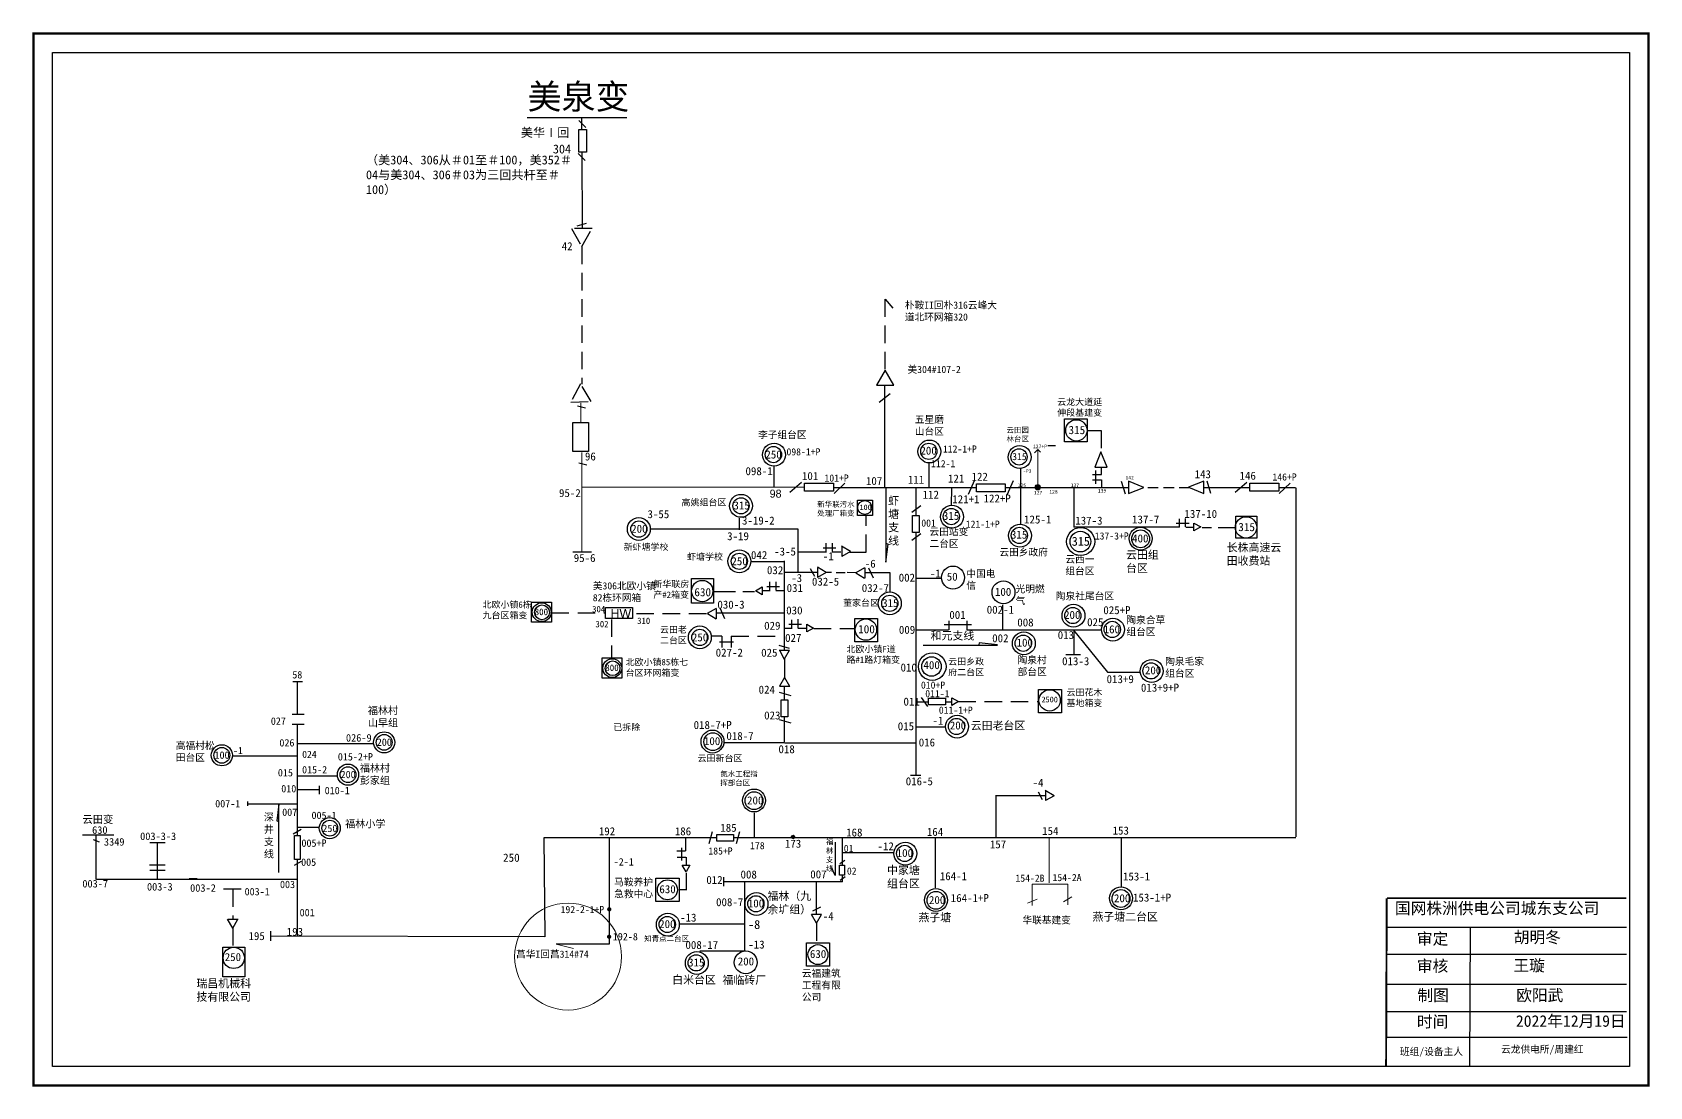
# Model space of a CAD drawing. Extents: x -479 to -24, y -22 to 274.
import ezdxf

# ---------------------------------------------------------------- set-up
doc = ezdxf.new("R2010")
doc.units = 0
doc.header["$LTSCALE"] = 0.774411
doc.linetypes.add('ACAD_ISO02W100', pattern=[15, 12, -3])
doc.linetypes.add('DASHED2', pattern=[9.525, 6.35, -3.175])
doc.layers.get('0').update_dxf_attribs({"linetype": 'CONTINUOUS'})
doc.layers.add('0-RefEdit0', color=7, linetype='CONTINUOUS')
doc.styles.add('KaiTi_txtstyle_1.00_0_0', font='simkai.ttf', dxfattribs={"height": 1})
doc.styles.add('KaiTi_txtstyle_2.00_0_0', font='simkai.ttf', dxfattribs={"height": 2})
doc.styles.add('KaiTi_txtstyle_2.07_0_0', font='simkai.ttf', dxfattribs={"height": 2.073375})
doc.styles.add('KaiTi_txtstyle_2.13_0_0', font='simkai.ttf', dxfattribs={"height": 2.125})
doc.styles.add('KaiTi_txtstyle_2.25_0_0', font='simkai.ttf', dxfattribs={"height": 2.249612})
doc.styles.add('KaiTi_txtstyle_200.00_0_0200', font='simkai.ttf', dxfattribs={"height": 200})
doc.styles.add('KaiTi_txtstyle_3.24_0_0', font='simkai.ttf', dxfattribs={"height": 3.24})
doc.styles.add('SimSun_txtstyle_2.00_0_0', font='', dxfattribs={"height": 2})
doc.styles.add('SimSun_txtstyle_2.07_0_0', font='', dxfattribs={"height": 2.073375})
doc.styles.add('SimSun_txtstyle_2.13_0_0', font='', dxfattribs={"height": 2.125})
doc.styles.add('SimSun_txtstyle_2.25_0_0', font='', dxfattribs={"height": 2.249612})
doc.styles.add('SimSun_txtstyle_2.50_0_0', font='', dxfattribs={"height": 2.5})
doc.styles.add('SimSun_txtstyle_200.00_0_0200', font='', dxfattribs={"height": 200})
doc.styles.get("Standard").update_dxf_attribs({"font": '', "height": 2.5})
doc.styles.add('仿宋_txtstyle_2.00_0_0', font='simfang.ttf', dxfattribs={"height": 2})
doc.styles.add('字体', font='simkai.ttf', dxfattribs={"height": 2.5})
doc.styles.add('宋体_txtstyle_200.00_0_0200', font='SIMSUN.TTC', dxfattribs={"height": 200})
doc.styles.add('宋体_txtstyle_3.24_0_0', font='', dxfattribs={"height": 3.24})
doc.styles.get('SimSun_txtstyle_2.00_0_0').set_extended_font_data('SimSun')
doc.styles.get('SimSun_txtstyle_2.07_0_0').set_extended_font_data('SimSun')
doc.styles.get('SimSun_txtstyle_2.13_0_0').set_extended_font_data('SimSun')
doc.styles.get('SimSun_txtstyle_2.25_0_0').set_extended_font_data('SimSun')
doc.styles.get('SimSun_txtstyle_2.50_0_0').set_extended_font_data('SimSun')
doc.styles.get('SimSun_txtstyle_200.00_0_0200').set_extended_font_data('SimSun')
doc.styles.get('Standard').set_extended_font_data('SimSun')
doc.styles.get('宋体_txtstyle_3.24_0_0').set_extended_font_data('宋体')

# ---------------------------------------------------------------- blocks, each defined once
blk = doc.blocks.new('A$C5A5E76D9')
at = {"linetype": 'Continuous'}
for centre, radius in [((3.22, 3.22), 3.22), ((3.04, 3.26), 2.28)]:
    blk.add_circle(centre, radius, dxfattribs=at)

msp = doc.modelspace()

# ---------------------------------------------------------------- hatches: boundary and pattern name
at = {"linetype": 'Continuous', "lineweight": 0, "ltscale": 0.149632}
msp.add_hatch(color=256, dxfattribs=at).paths.add_polyline_path([(-197.09, 146.34, -1), (-195.57, 146.34, -1)])
at = {"linetype": 'Continuous', "lineweight": 0, "ltscale": 0.32523}
msp.add_hatch(color=0, dxfattribs=at).paths.add_polyline_path([(-265.63, 48.02, -1), (-264.67, 48.02, -1)])
at = {"linetype": 'Continuous'}
h = msp.add_hatch(color=0, dxfattribs=at)
edge = h.paths.add_edge_path()
edge.add_arc((-316.81, 27.73), 0.606, 0, 360)
h = msp.add_hatch(color=0, dxfattribs=at)
edge = h.paths.add_edge_path()
edge.add_arc((-316.85, 20.01), 0.606, 0, 360)

# ---------------------------------------------------------------- linework, layer by layer
for p, q in [((-311.9, 250.2), (-339.88, 250.2)), ((-323.38, 247.4), (-325.36, 249.38)), ((-323.6, 238.17), (-325.58, 240.15)), ((-325.78, 169.2), (-323.52, 168.63)), ((-237.84, 172.58), (-240.92, 170.15)), ((-325.4, 153.21), (-323.15, 152.64)), ((-213.51, 146.19), (-253.66, 146.19)), ((-250.61, 147.5), (-253.62, 144.62)), ((-170.85, 146.19), (-205.29, 146.19)), ((-123.78, 146.17), (-123.78, 48.11)), ((-230.56, 65.56), (-230.55, 133.55)), ((-327.03, 128.21), (-321.81, 128.21)), ((-255.75, 128.13), (-263.65, 128.13)), ((-249.03, 128.31), (-251.47, 129.75)), ((-251.45, 129.69), (-251.45, 126.91)), ((-249.03, 128.31), (-251.43, 126.91)), ((-267.51, 100.48), (-267.52, 125.7)), ((-255.83, 122.41), (-258.27, 123.86)), ((-245.02, 123.67), (-247.5, 122.31)), ((-244.97, 123.73), (-245, 120.77)), ((-243.9, 123.72), (-242.65, 120.87)), ((-255.83, 122.41), (-258.23, 121.01)), ((-254.28, 122.4), (-255.83, 122.41)), ((-253.01, 122.4), (-250.5, 122.4)), ((-247.5, 122.33), (-249.95, 122.36)), ((-247.44, 122.27), (-245.01, 120.81)), ((-244.96, 122.4), (-237.88, 122.4)), ((-271.58, 117.26), (-273.7, 117.26)), ((-286.77, 112.24), (-289.26, 110.88)), ((-289.2, 110.84), (-286.77, 109.38)), ((-286.73, 112.3), (-286.76, 109.34)), ((-285.65, 112.29), (-284.41, 109.44)), ((-265.41, 106.67), (-267.53, 106.67)), ((-269.1, 101.98), (-266.19, 101.15)), ((-269.04, 100.55), (-266.09, 100.55)), ((-268.99, 100.51), (-267.6, 98.03)), ((-267.56, 98.09), (-266.12, 100.54)), ((-404.42, 61.4), (-398.47, 61.4)), ((-398.33, 62.38), (-398.33, 60.09)), ((-208.04, 59.69), (-194.09, 59.69)), ((-196.24, 60.78), (-195.08, 58.56)), ((-191.77, 59.66), (-194.21, 61.1)), ((-194.19, 61.04), (-194.19, 58.26)), ((-191.77, 59.66), (-194.17, 58.26)), ((-418.54, 58), (-418.54, 56.76)), ((-404.44, 57.31), (-418.47, 57.31)), ((-409.69, 57.29), (-410.23, 52.56)), ((-409.69, 38.07), (-409.69, 57.29)), ((-410.23, 52.56), (-409.69, 52.43)), ((-405.65, 48.98), (-403.41, 50.23)), ((-404.31, 50.79), (-398.49, 50.79)), ((-464.91, 48.66), (-456.13, 48.66)), ((-461.87, 47.37), (-460.26, 46.66)), ((-461.05, 36.13), (-461.07, 48.71)), ((-446.02, 46.5), (-441.63, 46.5)), ((-443.8, 36.12), (-443.82, 46.5)), ((-172.88, 47.97), (-172.88, 33.99)), ((-405.29, 40.15), (-403.32, 41.23)), ((-404.5, 20.24), (-404.43, 41.58)), ((-446.04, 40.24), (-441.65, 40.24)), ((-446.01, 38.74), (-441.62, 38.74)), ((-460.94, 36.21), (-404.46, 36.21)), ((-432.71, 36.27), (-434.95, 36.27)), ((-420.32, 33.37), (-422.62, 33.37)), ((-422.68, 22.47), (-424.13, 24.91)), ((-422.68, 22.47), (-421.24, 24.91)), ((-412.07, 21.54), (-412.07, 18.91))]:
    msp.add_line(p, q, dxfattribs=at)
at = {"linetype": 'ACAD_ISO02W100'}
for p, q in [((-324.52, 246.9), (-324.53, 250.29)), ((-325.41, 240.5), (-325.41, 246.9)), ((-325.41, 246.9), (-323.2, 246.9)), ((-323.2, 246.9), (-323.2, 240.5)), ((-323.2, 240.5), (-325.41, 240.5))]:
    msp.add_line(p, q, dxfattribs=at)
at = {"color": 0, "linetype": 'Continuous'}
for p, q in [((-324.48, 240.48), (-324.47, 219.15)), ((-325.8, 219.83), (-323.17, 220.55)), ((-239.35, 146.2), (-239.35, 175.07)), ((-270.46, 146.29), (-270.46, 152.23)), ((-262.8, 147.63), (-266.08, 144.88)), ((-280.15, 134.4), (-280.15, 137.69)), ((-263.72, 134.54), (-305.26, 134.54)), ((-260.29, 123.54), (-259.14, 121.31)), ((-258.25, 123.8), (-258.25, 121.01)), ((-267.51, 122.46), (-258.28, 122.46)), ((-405.81, 91.79), (-403.09, 91.79)), ((-404.42, 82.63), (-404.42, 91.74)), ((-267.56, 92.87), (-268.98, 90.42)), ((-267.56, 94.42), (-267.56, 92.87)), ((-267.56, 92.87), (-266.14, 90.48)), ((-269.04, 88.73), (-265.76, 87.83)), ((-268.92, 90.42), (-266.07, 90.42)), ((-267.54, 86.63), (-267.54, 90.36)), ((-230.36, 86.05), (-227.1, 86.04)), ((-404.42, 48.58), (-404.42, 79.76)), ((-269.04, 81.03), (-265.76, 80.12)), ((-267.54, 74.6), (-267.54, 81.81)), ((-230.5, 74.43), (-267.53, 74.43)), ((-232.15, 65.42), (-229.17, 65.42)), ((-208.04, 47.88), (-208.04, 59.8)), ((-335.18, 47.85), (-334.91, 20)), ((-286.58, 47.77), (-335.18, 47.77)), ((-316.79, 47.77), (-316.79, 17.93)), ((-288.73, 46.26), (-287.82, 49.55)), ((-123.78, 47.77), (-281.85, 47.77)), ((-281.02, 46.26), (-280.12, 49.55)), ((-253.34, 46.58), (-253.34, 37.21)), ((-251.23, 40.14), (-251.22, 47.73)), ((-225.18, 47.77), (-225.18, 33.8)), ((-295.23, 42.37), (-295.23, 40.25)), ((-284.71, 36.73), (-284.71, 34.21)), ((-253.34, 37.21), (-254.32, 39.45)), ((-297.17, 33.28), (-295.03, 33.28)), ((-284.73, 35.5), (-251.22, 35.5)), ((-278.81, 35.54), (-278.81, 16)), ((-258.62, 35.41), (-258.62, 26.33)), ((-257.44, 28.32), (-259.66, 27.16)), ((-257.18, 26.27), (-259.97, 26.27)), ((-258.56, 23.85), (-259.96, 26.25)), ((-258.56, 23.85), (-257.12, 26.29)), ((-98.18, 22.74), (-30.82, 22.74)), ((-334.91, 20), (-412.07, 20.22)), ((-74.8, 22.73), (-74.99, -16.44)), ((-316.79, 17.93), (-331.77, 17.97)), ((-278.86, 15.95), (-291.3, 15.95)), ((-98.18, 15.07), (-30.82, 15.07)), ((-98.18, 6.7), (-30.82, 6.7)), ((-98.18, -0.97), (-30.82, -0.97)), ((-98.01, -8.21), (-30.65, -8.21))]:
    msp.add_line(p, q, dxfattribs=at)
at = {"linetype": 'DASHED2'}
for p, q in [((-324.56, 213.94), (-324.56, 175.34)), ((-239.25, 179.49), (-239.25, 199.21)), ((-239.25, 199.21), (-237.07, 196.65)), ((-182.57, 162.26), (-178.53, 162.26)), ((-178.53, 162.26), (-178.53, 156.09)), ((-244.62, 128.14), (-244.62, 138.27)), ((-249.14, 128.14), (-244.62, 128.14)), ((-316.16, 109.21), (-316.16, 98.28)), ((-289.5, 110.8), (-310.19, 110.8)), ((-259.32, 106.68), (-247.78, 106.68)), ((-285.16, 104.45), (-288.21, 104.45)), ((-285.81, 102.9), (-281.91, 102.9)), ((-285.14, 104.45), (-285.14, 101.32)), ((-282.58, 104.45), (-282.58, 101.31)), ((-267.58, 98.05), (-267.56, 92.72)), ((-218.67, 86.11), (-196.31, 86.11)), ((-252, 40.56), (-250.56, 41.55)), ((-251.93, 35.94), (-250.49, 36.93)), ((-251.26, 35.49), (-251.26, 37.21)), ((-422.62, 33.37), (-422.62, 24.87)), ((-421.18, 24.87), (-424.06, 24.87)), ((-422.68, 22.47), (-422.68, 17.06))]:
    msp.add_line(p, q, dxfattribs=at)
at = {"color": 7, "linetype": 'Continuous', "lineweight": 0, "ltscale": 0.114437}
for p, q in [((-324.81, 170.09), (-324.78, 164.68)), ((-324.51, 156.11), (-324.51, 128.36))]:
    msp.add_line(p, q, dxfattribs=at)
at = {"linetype": 'Continuous', "lineweight": 0, "ltscale": 0.356348}
for p, q in [((-196.33, 156.92), (-197.29, 156.05)), ((-196.33, 146.34), (-196.33, 156.92)), ((-196.33, 156.92), (-195.56, 156.19))]:
    msp.add_line(p, q, dxfattribs=at)
for p, q in [((-191.31, 157.96), (-193.49, 157.96)), ((-178.56, 156.29), (-180.32, 151.98)), ((-176.83, 151.98), (-178.56, 156.29)), ((-226.9, 146.26), (-226.9, 153.08)), ((-180.32, 151.98), (-176.83, 151.98)), ((-179.97, 147.31), (-179.97, 151.05)), ((-178.38, 149.96), (-178.38, 152)), ((-239.02, 146.09), (-239.02, 125.24)), ((-230.55, 138.41), (-230.55, 146.19)), ((-220.55, 141.37), (-220.54, 146.09)), ((-214.13, 148.37), (-215.87, 144.3)), ((-203.25, 148.18), (-205, 144.11)), ((-201.11, 135.98), (-201.11, 146.21)), ((-180.98, 149.96), (-178.38, 149.96)), ((-180.98, 148.38), (-178.38, 148.38)), ((-178.38, 148.38), (-178.38, 146.34)), ((-172.84, 148.05), (-171.76, 144.53)), ((-170.85, 148.03), (-170.85, 144.54)), ((-166.54, 146.27), (-170.85, 148.03)), ((-170.85, 144.54), (-166.54, 146.27)), ((-149.66, 148.07), (-153.97, 146.34)), ((-153.97, 146.34), (-149.66, 144.58)), ((-149.66, 144.58), (-149.66, 148.07)), ((-136.8, 146.19), (-149.66, 146.19)), ((-147.68, 144.56), (-148.75, 148.08)), ((-137.6, 147.63), (-140.87, 144.88)), ((-123.83, 146.19), (-128.45, 146.19)), ((-125.4, 147.5), (-128.42, 144.62)), ((-231.73, 139.38), (-229.22, 141.24)), ((-231.73, 131.49), (-229.22, 133.35)), ((-156.51, 135.09), (-186.17, 135.09)), ((-152.42, 134.11), (-152.42, 136.29)), ((-152.42, 136.29), (-150.53, 135.2)), ((-150.53, 135.2), (-152.42, 134.11)), ((-238.44, 130.37), (-239.02, 130.52)), ((-239.02, 125.24), (-238.44, 130.37)), ((-237.9, 122.39), (-237.9, 116.91)), ((-223.41, 120.73), (-230.54, 120.73)), ((-267.49, 110.97), (-286.64, 110.97)), ((-206.13, 106.3), (-206.13, 113.3)), ((-230.54, 106.3), (-221.46, 106.3)), ((-222.65, 107.75), (-214.98, 107.75)), ((-221.33, 108.81), (-221.33, 106.3)), ((-216.3, 108.81), (-216.3, 106.3)), ((-216.17, 106.3), (-198.09, 106.3)), ((-198.09, 106.3), (-178.52, 106.3)), ((-186.29, 106.18), (-176.72, 94.4)), ((-186.24, 106.3), (-186.24, 99.31)), ((-228.52, 101.96), (-207.67, 101.96)), ((-212.8, 102.6), (-212.94, 102.01)), ((-207.67, 102.01), (-212.8, 102.6)), ((-188.42, 99.31), (-184.28, 99.31)), ((-176.71, 94.38), (-167.55, 94.38)), ((-404.38, 65.27), (-393.11, 65.27))]:
    msp.add_line(p, q)
at = {"linetype": 'Continuous', "lineweight": 0, "ltscale": 1.143798}
msp.add_line((-261.88, 146.38), (-324.46, 146.37), dxfattribs=at)
at = {"linetype": 'DASHED2', "ltscale": 0.6}
msp.add_line((-153.6, 146.19), (-166.75, 146.19), dxfattribs=at)
at = {"ltscale": 2}
for p, q in [((-156.49, 135.11), (-156.49, 137.5)), ((-154.78, 135.2), (-154.78, 137.59)), ((-157.39, 136.2), (-153.8, 136.2)), ((-154.66, 135.11), (-152.58, 135.11)), ((-150.11, 135.06), (-147.51, 135.06)), ((-145.57, 135.06), (-140.82, 135.06))]:
    msp.add_line(p, q, dxfattribs=at)
at = {"color": 0}
for p, q in [((-263.72, 122.56), (-263.72, 134.54)), ((-229.16, 87.22), (-227.31, 84.71)), ((-220.5, 84.99), (-220.5, 87.17)), ((-220.5, 87.17), (-218.61, 86.08)), ((-405.93, 82.55), (-402.57, 82.55)), ((-222.25, 86.04), (-220.46, 86.04)), ((-218.61, 86.08), (-220.5, 84.99)), ((-406, 79.71), (-402.63, 79.71)), ((-230.46, 79.05), (-222.22, 79.05)), ((-267.69, 74.47), (-284.55, 74.47))]:
    msp.add_line(p, q, dxfattribs=at)
at = {"linetype": 'ByBlock', "ltscale": 2}
for p, q in [((-256.69, 129.28), (-253.1, 129.28)), ((-255.79, 128.19), (-255.79, 130.58)), ((-254.11, 128.19), (-251.67, 128.19)), ((-254.08, 128.28), (-254.08, 130.67)), ((-271.62, 117.32), (-271.62, 119.71)), ((-269.91, 117.41), (-269.91, 119.8)), ((-269.95, 117.32), (-267.5, 117.32)), ((-263.74, 106.83), (-263.74, 109.22)), ((-266.34, 107.83), (-262.76, 107.83)), ((-265.45, 106.73), (-265.45, 109.12)), ((-263.77, 106.73), (-261.32, 106.73))]:
    msp.add_line(p, q, dxfattribs=at)
at = {"linetype": 'ByBlock'}
for p, q in [((-275.68, 117.23), (-273.79, 118.32)), ((-273.79, 118.32), (-273.79, 116.14)), ((-273.79, 116.14), (-275.68, 117.23)), ((-261.23, 105.69), (-261.23, 107.87)), ((-261.23, 107.87), (-259.34, 106.78)), ((-259.34, 106.78), (-261.23, 105.69))]:
    msp.add_line(p, q, dxfattribs=at)
at = {"color": 0, "linetype": 'ByBlock', "ltscale": 2}
for p, q in [((-272.52, 118.41), (-268.93, 118.41)), ((-295.29, 44.16), (-295.29, 47.74)), ((-295.39, 44.04), (-297.77, 44.04)), ((-295.29, 42.33), (-297.68, 42.33)), ((-296.39, 41.43), (-296.39, 45.02))]:
    msp.add_line(p, q, dxfattribs=at)
at = {"linetype": 'DASHED2', "ltscale": 2}
for p, q in [((-287.42, 117.08), (-281.3, 117.08)), ((-279.25, 117.08), (-275.94, 117.08))]:
    msp.add_line(p, q, dxfattribs=at)
at = {"color": 0, "linetype": 'DASHED2'}
for p, q in [((-333.05, 111.07), (-318.04, 111.07)), ((-282.5, 104.46), (-267.49, 104.46)), ((-258.56, 23.76), (-258.56, 18.26))]:
    msp.add_line(p, q, dxfattribs=at)
at = {"color": 0, "linetype": 'Continuous', "ltscale": 2}
msp.add_line((-404.23, 74.32), (-383.23, 74.32), dxfattribs=at)
at = {"color": 7, "linetype": 'Continuous'}
for p, q in [((-422.75, 70.9), (-404.42, 70.9)), ((-276.04, 54.88), (-276.04, 47.77)), ((-251.24, 43.66), (-236.75, 43.66)), ((-422.66, 33.37), (-425.28, 33.37))]:
    msp.add_line(p, q, dxfattribs=at)
at = {"linetype": 'Continuous', "lineweight": 0, "ltscale": 1.16238}
msp.add_line((-193.16, 47.77), (-193.16, 35.12), dxfattribs=at)
at = {"color": 0, "linetype": 'ByBlock'}
for p, q in [((-296.29, 40.16), (-294.11, 40.16)), ((-295.2, 38.27), (-296.29, 40.16)), ((-294.11, 40.16), (-295.2, 38.27))]:
    msp.add_line(p, q, dxfattribs=at)
at = {"color": 0, "linetype": 'DASHED2', "ltscale": 2}
msp.add_line((-295.06, 33.3), (-295.06, 38.01), dxfattribs=at)
at = {"linetype": 'Continuous', "lineweight": 0, "ltscale": 0.645766}
for p, q in [((-197.87, 34.79), (-187.92, 34.79)), ((-197.87, 34.79), (-197.87, 28.78)), ((-187.92, 34.79), (-187.92, 28.97)), ((-199.19, 29.44), (-196.54, 30.6)), ((-189.12, 29.85), (-186.73, 31.21))]:
    msp.add_line(p, q, dxfattribs=at)
at = {"color": 7, "linetype": 'Continuous', "lineweight": 0, "ltscale": 0.490853}
msp.add_line((-331.77, 17.97), (-326.82, 16.74), dxfattribs=at)
at = {"linetype": 'Continuous', "const_width": 0.66}
msp.add_lwpolyline([(-478.68, 273.85), (-24.63, 273.85), (-24.63, -21.78), (-478.68, -21.78)], close=True, dxfattribs=at)
at = {"linetype": 'Continuous'}
for points in [[(-473.34, 268.51), (-29.97, 268.51), (-29.97, -16.44), (-473.34, -16.44)], [(-239.25, 179.24), (-241.69, 175.01), (-236.81, 175.01)], [(-261.88, 147.5), (-253.76, 147.5), (-253.76, 145.27), (-261.88, 145.27)], [(-317.87, 112.5), (-310.26, 112.5), (-310.26, 109.41), (-317.87, 109.41)], [(-405.33, 41.73), (-405.33, 48.42), (-403.7, 48.42), (-403.7, 41.73)]]:
    msp.add_lwpolyline(points, close=True, dxfattribs=at)
at = {"linetype": 'DASHED2'}
for points in [[(-324.51, 214.04), (-321.62, 219.05), (-327.41, 219.05)], [(-321.85, 170.48), (-324.92, 175.39), (-327.63, 170.27)], [(-250.63, 37.28), (-252.11, 37.28), (-252.11, 40.14), (-250.63, 40.14)]]:
    msp.add_lwpolyline(points, close=True, dxfattribs=at)
for points in [[(-327.04, 164.49), (-322.68, 164.49), (-322.68, 156.34), (-327.04, 156.34)], [(-188.79, 165.58), (-182.49, 165.58), (-182.49, 159.09), (-188.79, 159.09)], [(-213.59, 147.27), (-205.46, 147.27), (-205.46, 145.05), (-213.59, 145.05)], [(-136.68, 147.5), (-128.55, 147.5), (-128.55, 145.27), (-136.68, 145.27)], [(-247.04, 142.68), (-242.82, 142.68), (-242.82, 138.36), (-247.04, 138.36)], [(-231.55, 138.36), (-229.69, 138.36), (-229.69, 133.63), (-231.55, 133.63)], [(-140.69, 138.18), (-134.72, 138.18), (-134.72, 132.05), (-140.69, 132.05)], [(-293.73, 120.65), (-287.54, 120.65), (-287.54, 113.8), (-293.73, 113.8)], [(-247.78, 109.44), (-241.35, 109.44), (-241.35, 102.85), (-247.78, 102.85)], [(-196.12, 89.54), (-189.7, 89.54), (-189.7, 82.95), (-196.12, 82.95)]]:
    msp.add_lwpolyline(points, close=True)
at = {"color": 7, "linetype": 'Continuous'}
msp.add_lwpolyline([(-201.11, 146.19), (-201.11, 151.57)], dxfattribs=at)
at = {"color": 0}
for points in [[(-338.65, 114.07), (-333.09, 114.07), (-333.09, 108.41), (-338.65, 108.41)], [(-318.8, 98.36), (-313.23, 98.36), (-313.23, 92.7), (-318.8, 92.7)], [(-222.29, 87.04), (-222.29, 85.18), (-227.03, 85.18), (-227.03, 87.04)]]:
    msp.add_lwpolyline(points, close=True, dxfattribs=at)
at = {"color": 0, "linetype": 'Continuous'}
for points in [[(-268.46, 86.59), (-266.6, 86.59), (-266.6, 81.85), (-268.46, 81.85)], [(-286.58, 46.85), (-286.58, 48.71), (-281.85, 48.71), (-281.85, 46.85)], [(-303.72, 36.47), (-297.17, 36.47), (-297.17, 29.92), (-303.72, 29.92)], [(-261.4, 18.26), (-254.85, 18.26), (-254.85, 11.7), (-261.4, 11.7)]]:
    msp.add_lwpolyline(points, close=True, dxfattribs=at)
at = {"color": 0, "linetype": 'Continuous', "const_width": 0.54}
for points in [[(-98.22, 30.85), (-98.4, -16.44)], [(-98.18, 30.85), (-30.82, 30.85)]]:
    msp.add_lwpolyline(points, dxfattribs=at)
for centre, radius in [((-185.48, 162.32), 3), ((-244.98, 140.65), 1.97), ((-137.76, 135.05), 3), ((-184.27, 131.07), 3.94), ((-184.35, 131.07), 2.9), ((-167.43, 131.91), 3.22), ((-167.42, 131.84), 2.51), ((-220.17, 120.96), 3.22), ((-290.68, 117.15), 3), ((-205.97, 116.83), 3.22), ((-237.94, 113.7), 3.22), ((-237.94, 113.7), 2.28), ((-244.64, 106.34), 3), ((-192.99, 86.44), 3)]:
    msp.add_circle(centre, radius)
at = {"linetype": 'Continuous', "lineweight": 0, "ltscale": 0.872653}
msp.add_circle((-196.33, 146.34), 0.761, dxfattribs=at)
at = {"color": 0}
for centre, radius in [((-279.76, 141.12), 3.22), ((-279.76, 141.12), 2.28), ((-308.5, 134.58), 3.22), ((-308.5, 134.58), 2.28), ((-422.37, 14.08), 3)]:
    msp.add_circle(centre, radius, dxfattribs=at)
at = {"color": 0, "linetype": 'Continuous'}
for centre, radius in [((-280.24, 125.53), 3.22), ((-280.24, 125.53), 2.28), ((-335.81, 111.22), 2.65), ((-335.72, 111.18), 2.07), ((-291.34, 104.13), 3.22), ((-291.34, 104.13), 2.28), ((-315.95, 95.51), 2.65), ((-315.87, 95.47), 2.07), ((-380.1, 74.64), 2.97), ((-287.79, 74.87), 3.22), ((-287.69, 74.82), 2.51), ((-425.72, 71.01), 2.97), ((-425.72, 71.01), 2.22), ((-380.1, 74.64), 2.22), ((-390.26, 65.56), 2.97), ((-390.26, 65.56), 2.22), ((-276.1, 58.31), 3.22), ((-276.1, 58.25), 2.51), ((-300.45, 33.19), 2.81), ((-224.96, 30.31), 3.22), ((-224.96, 30.25), 2.51), ((-278.43, 12.8), 3.22), ((-258.13, 14.98), 2.81)]:
    msp.add_circle(centre, radius, dxfattribs=at)
at = {"linetype": 'Continuous'}
for centre, radius in [((-395.39, 50.52), 2.97), ((-395.39, 50.52), 2.22), ((-172.94, 30.82), 3.22), ((-172.94, 30.75), 2.51)]:
    msp.add_circle(centre, radius, dxfattribs=at)
at = {"color": 0, "linetype": 'Continuous', "lineweight": 0, "ltscale": 0.32523}
msp.add_circle((-265.15, 48.05), 0.481, dxfattribs=at)
at = {"color": 12, "linetype": 'Continuous', "lineweight": 0, "ltscale": 0.757489, "true_color": 0xc00000}
msp.add_circle((-328.39, 14.44), 15.02, dxfattribs=at)
at = {"layer": '0-RefEdit0', "ltscale": 2}
msp.add_line((-186.16, 146.18), (-186.16, 135.1), dxfattribs=at)
at = {"layer": '0-RefEdit0', "color": 0, "ltscale": 2}
for p, q in [((-276.97, 125.48), (-267.5, 125.48)), ((-290.7, 23.53), (-297.09, 23.51)), ((-278.88, 23.51), (-290.77, 23.51))]:
    msp.add_line(p, q, dxfattribs=at)
msp.add_lwpolyline([(-419.31, 17.1), (-419.31, 8.74), (-425.43, 8.74), (-425.43, 17.1)], close=True, dxfattribs=at)

# ---------------------------------------------------------------- block references
for p in [(-230.01, 153.17), (-204.65, 151.61), (-223.68, 134.84), (-204.55, 129.54), (-189.52, 107.02), (-178.43, 103.12), (-203.47, 99.24), (-167.53, 91.47)]:
    msp.add_blockref('A$C5A5E76D9', p)
at = {"color": 0, "linetype": 'Continuous'}
for p in [(-273.7, 152.26), (-236.78, 40.17), (-278.63, 26.01), (-303.55, 20.2), (-295.41, 9.41)]:
    msp.add_blockref('A$C5A5E76D9', p, dxfattribs=at)
at = {"xscale": 1.199999999999999, "yscale": 1.2, "zscale": 1.2}
msp.add_blockref('A$C5A5E76D9', (-229.86, 92.06), dxfattribs=at)
at = {"color": 0}
msp.add_blockref('A$C5A5E76D9', (-222.23, 75.85), dxfattribs=at)

# ---------------------------------------------------------------- texts
at = {"linetype": 'Continuous', "style": '字体'}
msp.add_text('美泉变', height=7, dxfattribs=at).set_placement((-339.77, 252.62))
at = {"linetype": 'Continuous'}
for s, height, p in [('304', 2.5, (-332.65, 240.15)), ('-1', 2.25, (-256.76, 125.84)), ('-6', 2.25, (-244.97, 123.73)), ('031', 2.25, (-266.94, 116.91)), ('032-5', 2.25, (-259.83, 118.69)), ('032-7', 2.25, (-245.82, 116.89)), ('030-3', 2.25, (-286.41, 112.23)), ('030', 2.25, (-267.06, 110.6)), ('029', 2.25, (-273.26, 106.3)), ('027', 2.25, (-267.37, 102.87)), ('027-2', 2.25, (-286.89, 98.74)), ('025', 2.25, (-274.1, 98.72)), ('250', 2.073, (-397.47, 49.43)), ('200', 2.25, (-174.91, 29.71))]:
    msp.add_text(s, height=height, dxfattribs=at).set_placement(p)
at = {"color": 0, "linetype": 'Continuous'}
for s, height, p in [('250', 2.25, (-272.92, 154.41)), ('3-55', 2.25, (-306.06, 137.65)), ('3-19-2', 2.25, (-279.49, 135.85)), ('3-19', 2.25, (-283.67, 131.46)), ('042', 2.25, (-276.97, 126.16)), ('-3-5', 2.25, (-270.45, 127.15)), ('250', 2.25, (-282.47, 124.43)), ('032', 2.25, (-272.48, 121.91)), ('-3', 2.25, (-265.65, 119.7)), ('800', 1.853, (-337.79, 110.39)), ('250', 2.25, (-293.57, 103.03)), ('800', 1.853, (-317.94, 94.69)), ('024', 2.25, (-274.82, 88.34)), ('023', 2.25, (-273.26, 81.09)), ('018-7+P', 2.25, (-293.09, 78.4)), ('018-7', 2.25, (-283.88, 75.3)), ('200', 2.073, (-382.17, 73.66)), ('100', 2.25, (-290.19, 73.87)), ('018', 2.25, (-269.24, 71.6)), ('100', 2.073, (-427.79, 70.03)), ('200', 2.073, (-392.34, 64.58)), ('200', 2.25, (-278.07, 57.21)), ('100', 2.25, (-236, 42.42)), ('630', 2.25, (-302.72, 32.25)), ('100', 2.25, (-277.85, 28.26)), ('200', 2.25, (-226.93, 29.21)), ('200', 2.25, (-302.77, 22.45)), ('315', 2.25, (-294.64, 11.66)), ('200', 2.25, (-280.68, 11.96)), ('630', 2.25, (-260.4, 14.04))]:
    msp.add_text(s, height=height, dxfattribs=at).set_placement(p)
for s, p in [('200', (-229.33, 155.51)), ('315', (-223.01, 137.18)), ('315', (-203.87, 131.89)), ('400', (-169.81, 130.83)), ('-1', (-226.65, 121)), ('50', (-221.92, 120.08)), ('315', (-240.08, 112.67)), ('100', (-208.38, 115.82)), ('001', (-221.2, 109.34)), ('002-1', (-210.68, 110.8)), ('008', (-202.09, 107.22)), ('200', (-188.94, 109.34)), ('025', (-182.46, 107.3)), ('025+P', (-177.9, 110.67)), ('002', (-209.15, 102.78)), ('013', (-190.72, 103.68)), ('160', (-177.81, 105.29)), ('100', (-202.29, 101.55)), ('013-3', (-189.5, 96.33)), ('200', (-166.21, 93.77)), ('013+9', (-176.98, 91.29)), ('013+9+P', (-167.33, 88.89))]:
    msp.add_text(s, height=2.25).set_placement(p)
at = {"color": 0}
for s, height, p in [('315', 2.25, (-281.9, 140.1)), ('200', 2.25, (-310.64, 133.56)), ('400', 2.25, (-228.47, 95.23)), ('011-1', 2, (-227.97, 87.33)), ('011-1+P', 2, (-224.14, 82.7)), ('-1', 2.25, (-225.94, 79.6)), ('200', 2.25, (-221.06, 78.26))]:
    msp.add_text(s, height=height, dxfattribs=at).set_placement(p)
at = {"color": 0, "linetype": 'Continuous', "attachment_point": 1}
for s, insert, char_height, width in [('美华Ⅰ回', (-341.67, 247.3), 2.5, 14.3878), ('58', (-405.92, 94.68), 2.073, 4.5446), ('-12', (-241.39, 46.56), 2.25, 12.2206), ('{\\fKaiTi_GB2312|b0|i0|c134|p49;\\H0.889x;马鞍养护急救中心}', (-315.42, 36.39), 2.2496, 12.2206), ('-4', (-256.77, 26.91), 2.25, 12.2206), ('{\\fKaiTi_GB2312|b0|i0|c134|p49;\\H0.889x;云福建筑工程有限公司}', (-262.65, 10.74), 2.2496, 12.2206)]:
    msp.add_mtext(s, dxfattribs=dict(at, insert=insert, char_height=char_height, width=width))
at = {"linetype": 'Continuous', "attachment_point": 1}
for s, insert, char_height, width, style in [('（美304、306从＃01至＃100，美352＃04与美304、306＃03为三回共杆至＃100）', (-385.2, 239.57), 2.5, 58.5772, '字体'), ('{\\fSimSun|b0|i0|c134|p2;李子组台区}', (-274.97, 162.1), 2, 29.3445, '字体'), ('098-1+P', (-266.98, 157.29), 2, 4.9309, 'SimSun_txtstyle_2.00_0_0'), ('95-2', (-330.94, 145.83), 2.25, 4.9309, 'SimSun_txtstyle_2.25_0_0'), ('{\\fSimSun|b0|i0|c134|p2;新华联污水处理厂箱变}', (-258.35, 142.31), 1.5, 12.3646, '字体'), ('{\\fSimSun|b0|i0|c134|p2;美306北欧小镇82栋环网箱}', (-321.44, 119.63), 2, 18.0586, '字体'), ('{\\fSimSun|b0|i0|c134|p2;新华联房产#2箱变}', (-304.4, 120.05), 1.8, 11.8807, '字体'), ('董家台区', (-251.06, 114.76), 1.8, 29.3445, '字体'), ('{\\fSimSun|b0|i0|c134|p2;北欧小镇F道路#1路灯箱变}', (-250.1, 101.77), 1.8, 15.5723, '字体'), ('{\\fSimSun|b0|i0|c134|p2;云田乡政府二台区}', (-221.51, 98.26), 1.8, 11.6816, '字体'), ('{\\fSimSun|b0|i0|c134|p2;云田花木基地箱变}', (-188.25, 89.62), 1.8, 11.6816, '字体'), ('010', (-409.03, 62.66), 2.073, 4.5446, 'SimSun_txtstyle_2.07_0_0'), ('010-1', (-396.82, 62.14), 2.073, 4.5446, 'SimSun_txtstyle_2.07_0_0'), ('007-1', (-427.6, 58.45), 2.073, 23.4457, 'SimSun_txtstyle_2.07_0_0'), ('深井支线', (-413.91, 54.69), 2.073, 3.2888, '字体'), ('007', (-408.77, 56.04), 2.073, 4.5446, 'SimSun_txtstyle_2.07_0_0'), ('005-1', (-400.52, 55.17), 2.073, 4.5446, 'SimSun_txtstyle_2.07_0_0'), ('云田变', (-464.92, 54.05), 2.125, 11.8852, '字体'), ('福林小学', (-391.05, 52.81), 2.073, 27.0456, '字体'), ('154', (-195.11, 50.86), 2.25, 29.3445, 'KaiTi_txtstyle_2.25_0_0'), ('153', (-175.3, 50.97), 2.25, 29.3445, 'KaiTi_txtstyle_2.25_0_0'), ('005+P', (-403.35, 47.37), 2.073, 4.5446, 'SimSun_txtstyle_2.07_0_0'), ('153-1', (-172.38, 38.08), 2.25, 12.2206, 'SimSun_txtstyle_2.25_0_0'), ('003-2', (-434.65, 34.78), 2.125, 4.8071, 'SimSun_txtstyle_2.13_0_0'), ('003-1', (-419.33, 33.73), 2.073, 4.5446, 'SimSun_txtstyle_2.07_0_0'), ('153-1+P', (-169.56, 32.14), 2.25, 12.2206, 'SimSun_txtstyle_2.25_0_0'), ('001', (-403.86, 27.84), 2.07, 8.0219, '字体'), ('{\\fSimSun|b0|i0|c134|p2;燕子塘二台区}', (-180.96, 26.77), 2.2496, 29.3445, '字体'), ('195', (-418.24, 21.33), 2.25, 29.3445, 'KaiTi_txtstyle_2.25_0_0'), ('{\\fSimSun|b0|i0|c134|p2;193}', (-407.48, 22.53), 2.2496, 29.3445, '字体'), ('250', (-424.92, 15.43), 2.25, 29.3445, 'KaiTi_txtstyle_2.25_0_0')]:
    msp.add_mtext(s, dxfattribs=dict(at, insert=insert, char_height=char_height, width=width, style=style))
for s, insert, char_height, width in [('42', (-330.18, 215.2), 2.25, 4.9309), ('96', (-323.65, 156.12), 2.25, 4.9309), ('95-6', (-326.79, 127.58), 2.25, 4.9309), ('304', (-321.62, 112.97), 1.8, 4.9309), ('310', (-308.96, 109.7), 1.8, 4.9309), ('302', (-320.68, 108.77), 1.8, 4.9309), ('630', (-462.21, 51.07), 2.125, 4.8071), ('3349', (-458.88, 47.75), 2.125, 4.8071), ('003-3-3', (-448.7, 49.32), 2.125, 5.2318), ('005', (-403.44, 42.01), 2.073, 4.5446), ('003-7', (-464.95, 35.98), 2.125, 4.8071), ('{\\C0;003-3}', (-446.78, 35.12), 2.125, 4.8071), ('003', (-409.38, 35.76), 2.073, 4.5446)]:
    msp.add_mtext(s, dxfattribs=dict(at, insert=insert, char_height=char_height, width=width))
at = {"attachment_point": 1}
for s, insert, char_height, width, style in [('{\\fSimSun|b0|i0|c134|p2;朴鞍II回朴316云峰大道北环网箱320}', (-233.71, 198.53), 2, 26.1884, '字体'), ('云龙大道延伸段基建变', (-190.86, 171.21), 1.8, 13.8111, '字体'), ('{\\fSimSun|b0|i0|c134|p2;五星磨山台区}', (-230.9, 166.4), 2, 10.0466, '字体'), ('{\\fSimSun|b0|i0|c134|p2;云田园林台区}', (-205.12, 163.17), 1.5, 8.0959, '字体'), ('112-1+P', (-223, 158.09), 2, 12.4865, 'SimSun_txtstyle_2.00_0_0'), ('{\\fSimSun|b0|i0|c134|p2;315}', (-203.52, 155.96), 2, 4.4138, 'KaiTi_txtstyle_2.25_0_0'), ('{\\fSimSun|b0|i0|c134|p2;127+P}', (-197.66, 158.32), 1, 29.3445, 'KaiTi_txtstyle_2.00_0_0'), ('112-1', (-226.32, 153.97), 2, 12.4865, 'SimSun_txtstyle_2.00_0_0'), ('122', (-214.95, 150.43), 2.25, 29.3445, 'KaiTi_txtstyle_2.25_0_0'), ('{\\fSimSun|b0|i0|c134|p2;-P3}', (-200.45, 151.41), 1, 3.3193, 'KaiTi_txtstyle_1.00_0_0'), ('143', (-152.24, 151.12), 2.25, 29.3445, 'KaiTi_txtstyle_2.25_0_0'), ('146', (-139.6, 150.7), 2.25, 29.3445, 'KaiTi_txtstyle_2.25_0_0'), ('107', (-244.65, 149.22), 2.25, 29.3445, 'KaiTi_txtstyle_2.25_0_0'), ('111', (-232.85, 149.58), 2.25, 29.3445, 'KaiTi_txtstyle_2.25_0_0'), ('121', (-221.59, 149.9), 2.25, 29.3445, 'KaiTi_txtstyle_2.25_0_0'), ('{\\fSimSun|b0|i0|c134|p2;125}', (-201.97, 147.42), 1, 3.3193, 'KaiTi_txtstyle_2.25_0_0'), ('{\\fSimSun|b0|i0|c134|p2;128}', (-193.08, 145.57), 1, 29.3445, 'KaiTi_txtstyle_2.25_0_0'), ('{\\fSimSun|b0|i0|c134|p2;137}', (-187.05, 147.42), 1, 29.3445, 'KaiTi_txtstyle_2.25_0_0'), ('{\\fSimSun|b0|i0|c134|p2;139}', (-179.43, 145.86), 1, 29.3445, 'KaiTi_txtstyle_2.25_0_0'), ('{\\fSimSun|b0|i0|c134|p2;142}', (-171.67, 149.54), 1, 29.3445, 'KaiTi_txtstyle_2.25_0_0'), ('虾塘支线', (-238.4, 143.68), 2.25, 3.9615, '字体'), ('112', (-228.7, 145.38), 2.25, 29.3445, 'KaiTi_txtstyle_2.25_0_0'), ('121+1', (-220.38, 144.1), 2.25, 12.4865, 'SimSun_txtstyle_2.25_0_0'), ('122+P', (-211.57, 144.31), 2.25, 29.3445, 'KaiTi_txtstyle_2.25_0_0'), ('{\\fSimSun|b0|i0|c134|p2;127}', (-197.41, 145.34), 1, 1.8659, 'KaiTi_txtstyle_2.25_0_0'), ('001', (-229.08, 137.28), 2, 40.5172, '仿宋_txtstyle_2.00_0_0'), ('121-1+P', (-216.57, 136.97), 2, 12.4865, 'SimSun_txtstyle_2.00_0_0'), ('125-1', (-200.19, 138.41), 2.25, 12.4865, 'SimSun_txtstyle_2.25_0_0'), ('137-3', (-185.78, 138.08), 2.25, 12.4865, 'SimSun_txtstyle_2.25_0_0'), ('137-7', (-169.82, 138.41), 2.25, 12.4865, 'SimSun_txtstyle_2.25_0_0'), ('137-10', (-155.1, 139.98), 2.25, 12.4865, 'SimSun_txtstyle_2.25_0_0'), ('{\\fSimSun|b0|i0|c134|p2;云田站变二台区}', (-226.78, 134.86), 2, 11.999, '字体'), ('137-3+P', (-180.3, 133.65), 2, 12.4865, 'SimSun_txtstyle_2.00_0_0'), ('{\\fSimSun|b0|i0|c134|p2;云田乡政府}', (-207.13, 129.11), 2, 14.8626, '字体'), ('{\\fSimSun|b0|i0|c134|p2;云田组台区}', (-171.52, 128.47), 2.2496, 11.3334, '字体'), ('长株高速云田收费站', (-143.21, 130.55), 2.25, 17.2639, '字体'), ('中国电信', (-216.42, 123.08), 2, 10.0466, '字体'), ('{\\fSimSun|b0|i0|c134|p2;云西一组台区}', (-188.58, 127.14), 2, 10.3461, '字体'), ('002', (-235.43, 122.07), 2.25, 4.9309, 'SimSun_txtstyle_2.25_0_0'), ('光明燃气', (-202.57, 118.77), 2, 10.0466, '字体'), ('{\\fSimSun|b0|i0|c134|p2;陶泉社尾台区}', (-191.25, 116.79), 2, 19.1579, '字体'), ('{\\fSimSun|b0|i0|c134|p2;陶泉合草组台区}', (-171.41, 110.07), 2, 10.9577, '字体'), ('009', (-235.38, 107.4), 2.25, 4.9309, 'SimSun_txtstyle_2.25_0_0'), ('和元支线', (-226.46, 105.76), 2.25, 15.7406, '字体'), ('陶泉村部台区', (-202, 98.82), 2, 10.0466, '字体'), ('{\\fSimSun|b0|i0|c134|p2;陶泉毛家组台区}', (-160.5, 98.42), 2, 11.4784, '字体'), ('云田老台区', (-215.17, 80.48), 2.25, 29.3445, '字体')]:
    msp.add_mtext(s, dxfattribs=dict(at, insert=insert, char_height=char_height, width=width, style=style))
at = {"color": 1, "insert": (-232.95, 180.45), "char_height": 2, "width": 26.1884, "attachment_point": 1, "style": '字体'}
msp.add_mtext('{\\fSimSun|b0|i0|c134|p2;美304#107-2}', dxfattribs=at)
at = {"attachment_point": 1, "rotation": 359.7977}
for s, insert, char_height, width in [('315', (-187.68, 163.58), 2.3, 4.9053), ('100', (-246.42, 141.47), 1.508, 3.2152), ('315', (-139.96, 136.31), 2.3, 4.9053), ('630', (-292.88, 118.01), 2.3, 4.9053), ('100', (-246.83, 107.61), 2.3, 4.9053), ('2500', (-195.28, 87.5), 1.61, 3.4337)]:
    msp.add_mtext(s, dxfattribs=dict(at, insert=insert, char_height=char_height, width=width))
at = {"color": 0, "linetype": 'Continuous', "attachment_point": 1}
for s, insert, char_height, width, style in [('098-1', (-278.51, 151.99), 2.25, 4.9309, 'SimSun_txtstyle_2.25_0_0'), ('101', (-262.64, 150.61), 2.25, 29.3445, 'KaiTi_txtstyle_2.25_0_0'), ('{\\f\uffbfﾬￌﾣﾤ_GB2312|b0|i0|c134|p49;98}', (-271.72, 145.67), 2.2496, 4.9309, 'SimSun_txtstyle_2.25_0_0'), ('{\\fSimSun|b0|i0|c134|p2;高姚组台区}', (-296.48, 143), 1.8, 29.3445, '字体'), ('{\\fSimSun|b0|i0|c134|p2;新虾塘学校}', (-312.77, 130.48), 1.8, 29.3445, '字体'), ('虾塘学校', (-294.92, 127.72), 1.8, 29.3445, '字体'), ('{\\fSimSun|b0|i0|c134|p2;北欧小镇6栋九台区箱变}', (-352.42, 114.26), 1.8, 14.3133, '字体'), ('云田老二台区', (-302.54, 107.23), 1.8, 9.7253, '字体'), ('{\\fSimSun|b0|i0|c134|p2;北欧小镇85栋七台区环网箱变}', (-312.2, 98.11), 1.8, 17.8733, '字体'), ('{\\fSimSun|b0|i0|c134|p2;福林村山早组}', (-384.67, 84.64), 2.0734, 9.6, '字体'), ('{\\fSimSun|b0|i0|c134|p2;已拆除}', (-315.68, 79.79), 1.8, 17.8733, '字体'), ('026', (-409.55, 75.56), 2.073, 4.5446, 'SimSun_txtstyle_2.07_0_0'), ('026-9', (-390.84, 76.98), 2.125, 12.8861, 'KaiTi_txtstyle_2.13_0_0'), ('015-2+P', (-393.12, 71.62), 2.073, 4.5446, 'SimSun_txtstyle_2.07_0_0'), ('{\\fSimSun|b0|i0|c134|p2;福林村彭家组}', (-386.94, 68.45), 2.0734, 10.6792, '字体'), ('{\\fSimSun|b0|i0|c134|p2;云田新台区}', (-291.97, 71.09), 1.8, 15.5723, '字体'), ('015', (-409.98, 67.16), 2.073, 4.5446, 'SimSun_txtstyle_2.07_0_0'), ('015-2', (-403.18, 67.99), 2.073, 4.5446, 'SimSun_txtstyle_2.07_0_0'), ('016-5', (-233.46, 64.83), 2.25, 4.9309, 'SimSun_txtstyle_2.25_0_0'), ('192', (-319.75, 50.78), 2.25, 29.3445, 'KaiTi_txtstyle_2.25_0_0'), ('186', (-298.38, 50.77), 2.25, 29.3445, 'KaiTi_txtstyle_2.25_0_0'), ('185', (-285.59, 51.76), 2.25, 29.3445, 'KaiTi_txtstyle_2.25_0_0'), ('168', (-250.21, 50.44), 2.25, 29.3445, 'KaiTi_txtstyle_2.25_0_0'), ('164', (-227.52, 50.61), 2.25, 29.3445, 'KaiTi_txtstyle_2.25_0_0'), ('173', (-267.43, 47.29), 2.25, 29.3445, 'KaiTi_txtstyle_2.25_0_0'), ('{\\H0.7234x;福\\P林\\P支\\P线}', (-255.89, 47.43), 2.0734, 6.9641, '字体'), ('157', (-209.81, 47.11), 2.25, 29.3445, 'KaiTi_txtstyle_2.25_0_0'), ('-2-1', (-315.56, 42.1), 2.073, 19.0763, 'KaiTi_txtstyle_2.07_0_0'), ('012', (-289.52, 37.09), 2.25, 12.2206, 'SimSun_txtstyle_2.25_0_0'), ('008', (-279.9, 38.63), 2.25, 12.2206, 'SimSun_txtstyle_2.25_0_0'), ('007', (-260.3, 38.68), 2.25, 12.2206, 'SimSun_txtstyle_2.25_0_0'), ('中家塘组台区', (-238.72, 39.84), 2.25, 9.7434, '字体'), ('164-1', (-223.88, 38.16), 2.25, 12.2206, 'SimSun_txtstyle_2.25_0_0'), ('福林（九余圹组）', (-272.32, 32.56), 2.25, 12.5822, '字体'), ('164-1+P', (-220.8, 32.02), 2.25, 12.2206, 'SimSun_txtstyle_2.25_0_0'), ('008-7', (-286.78, 30.86), 2.25, 4.9309, 'SimSun_txtstyle_2.25_0_0'), ('国网株洲供电公司城东支公司', (-95.92, 29.65), 3.24, 88.5794, '字体'), ('-13', (-296.89, 26.52), 2.25, 4.9309, 'SimSun_txtstyle_2.25_0_0'), ('燕子塘', (-229.89, 26.58), 2.25, 29.3445, '字体'), ('192-8', (-315.81, 21.08), 2.073, 19.0763, 'KaiTi_txtstyle_2.07_0_0'), ('{\\C256;知青点二台区}', (-306.99, 20.24), 1.5, 12.5822, '字体'), ('008-17', (-295.39, 18.82), 2.25, 4.9309, 'SimSun_txtstyle_2.25_0_0'), ('-13', (-277.72, 18.95), 2.25, 4.9309, 'SimSun_txtstyle_2.25_0_0'), ('审定', (-89.76, 21.06), 3.24, 25.3384, '字体'), ('审核', (-89.76, 13.43), 3.24, 25.3384, '字体'), ('{\\fSimSun|b0|i0|c134|p2;王璇}', (-62.62, 13.57), 3.24, 35.6982, '字体'), ('白米台区', (-299.1, 9.07), 2.25, 12.5822, '字体'), ('福临砖厂', (-284.96, 8.98), 2.25, 12.5822, '字体'), ('瑞昌机械科技有限公司', (-432.88, 8.01), 2.25, 17.8059, '字体'), ('制图', (-89.59, 5.2), 3.24, 25.3384, '字体'), ('时间', (-89.76, -2.23), 3.24, 25.3384, '字体')]:
    msp.add_mtext(s, dxfattribs=dict(at, insert=insert, char_height=char_height, width=width, style=style))
at = {"color": 1, "linetype": 'Continuous', "lineweight": 0, "ltscale": 0.872653, "true_color": 0xff0000, "insert": (-130.35, 150.23), "char_height": 2, "attachment_point": 1, "style": 'KaiTi_txtstyle_200.00_0_0200'}
msp.add_mtext('{\\C256;146+P}', dxfattribs=at)
at = {"linetype": 'Continuous', "lineweight": 0, "ltscale": 0.929839, "insert": (-256.3, 149.93), "char_height": 2, "attachment_point": 1, "style": 'KaiTi_txtstyle_200.00_0_0200'}
msp.add_mtext('101+P', dxfattribs=at)
at = {"attachment_point": 1}
for s, insert, char_height, width in [('315', (-186.78, 132.4), 2.5, 10.0638), ('-4', (-197.78, 64.43), 2.25, 12.2206)]:
    msp.add_mtext(s, dxfattribs=dict(at, insert=insert, char_height=char_height, width=width))
at = {"linetype": 'DASHED2', "insert": (-316.46, 112.12), "char_height": 2.5, "width": 18.4725, "attachment_point": 1, "style": '字体'}
msp.add_mtext('{\\fArial|b0|i0|c0|p32;HW}', dxfattribs=at)
at = {"color": 0, "attachment_point": 1}
for s, insert, char_height, width, style in [('010', (-234.91, 96.8), 2.25, 4.9309, 'SimSun_txtstyle_2.25_0_0'), ('010+P', (-229.18, 91.74), 2, 4.9309, 'SimSun_txtstyle_2.00_0_0'), ('011', (-234.09, 87.22), 2.25, 4.9309, 'SimSun_txtstyle_2.25_0_0'), ('015', (-235.7, 80.3), 2.25, 4.9309, 'SimSun_txtstyle_2.25_0_0'), ('016', (-229.8, 75.75), 2.25, 4.9309, 'SimSun_txtstyle_2.25_0_0'), ('-8', (-277.77, 24.7), 2.5, 11.2623, 'SimSun_txtstyle_2.50_0_0')]:
    msp.add_mtext(s, dxfattribs=dict(at, insert=insert, char_height=char_height, width=width, style=style))
at = {"color": 7, "linetype": 'Continuous', "attachment_point": 1}
for s, insert, char_height, width, style in [('027', (-411.96, 81.66), 2.073, 4.5446, 'SimSun_txtstyle_2.07_0_0'), ('胡明冬', (-62.51, 21.51), 3.24, 25.3384, '宋体_txtstyle_3.24_0_0'), ('欧阳武', (-61.82, 5.2), 3.24, 25.3384, '宋体_txtstyle_3.24_0_0'), ('{\\fSimSun|b0|i0|c134|p2;2022年12月19日}', (-61.92, -2.05), 3.24, 33.011, 'KaiTi_txtstyle_3.24_0_0')]:
    msp.add_mtext(s, dxfattribs=dict(at, insert=insert, char_height=char_height, width=width, style=style))
at = {"color": 1, "linetype": 'Continuous', "attachment_point": 1, "style": '字体'}
for s, insert, char_height, width in [('{\\C0;高福村松田台区}', (-438.68, 74.73), 2, 11.9749), ('{\\C0;-1}', (-422.57, 73.35), 2, 4.4508), ('{\\C0;024}', (-403.15, 72.27), 2, 4.4508), ('{\\C0;氮水工程指挥部台区}', (-285.58, 66.53), 1.5, 11.7629), ('{\\C0;178}', (-277.21, 46.62), 2, 5.6165), ('{\\C0;01}', (-250.88, 45.83), 2, 5.6165), ('{\\C0;02}', (-249.99, 39.48), 2, 5.6165)]:
    msp.add_mtext(s, dxfattribs=dict(at, insert=insert, char_height=char_height, width=width))
at = {"color": 0, "insert": (-346.68, 43.39), "char_height": 2.3, "width": 4.9053, "attachment_point": 1, "rotation": 359.7977}
msp.add_mtext('250', dxfattribs=at)
at = {"color": 0, "linetype": 'Continuous', "lineweight": 0, "ltscale": 1.229088, "char_height": 2, "attachment_point": 1}
for s, insert, style in [('185+P', (-288.93, 45.12), 'KaiTi_txtstyle_2.00_0_0'), ('192-2-1+P', (-330.48, 28.65), 'SimSun_txtstyle_200.00_0_0200')]:
    msp.add_mtext(s, dxfattribs=dict(at, insert=insert, style=style))
at = {"linetype": 'Continuous', "lineweight": 0, "ltscale": 0.897345, "char_height": 2, "attachment_point": 1}
for s, insert, style in [('154-2B', (-202.6, 37.47), 'KaiTi_txtstyle_200.00_0_0200'), ('154-2A', (-192.19, 37.65), 'KaiTi_txtstyle_2.00_0_0'), ('华联基建变', (-200.67, 25.7), 'KaiTi_txtstyle_2.00_0_0')]:
    msp.add_mtext(s, dxfattribs=dict(at, insert=insert, style=style))
at = {"color": 1, "linetype": 'Continuous', "lineweight": 0, "ltscale": 0.490853, "true_color": 0xff0000, "insert": (-343.03, 16.13), "char_height": 2, "attachment_point": 1, "style": '仿宋_txtstyle_2.00_0_0'}
msp.add_mtext('菖华I回菖314#74', dxfattribs=at)
at = {"color": 7, "linetype": 'Continuous', "lineweight": 0, "ltscale": 1.045068, "char_height": 2, "attachment_point": 1, "style": '宋体_txtstyle_200.00_0_0200'}
for s, insert in [('班组/设备主人', (-94.52, -11.25)), ('云龙供电所/周建红', (-66.08, -10.6))]:
    msp.add_mtext(s, dxfattribs=dict(at, insert=insert))

doc.saveas('drawing.dxf')
